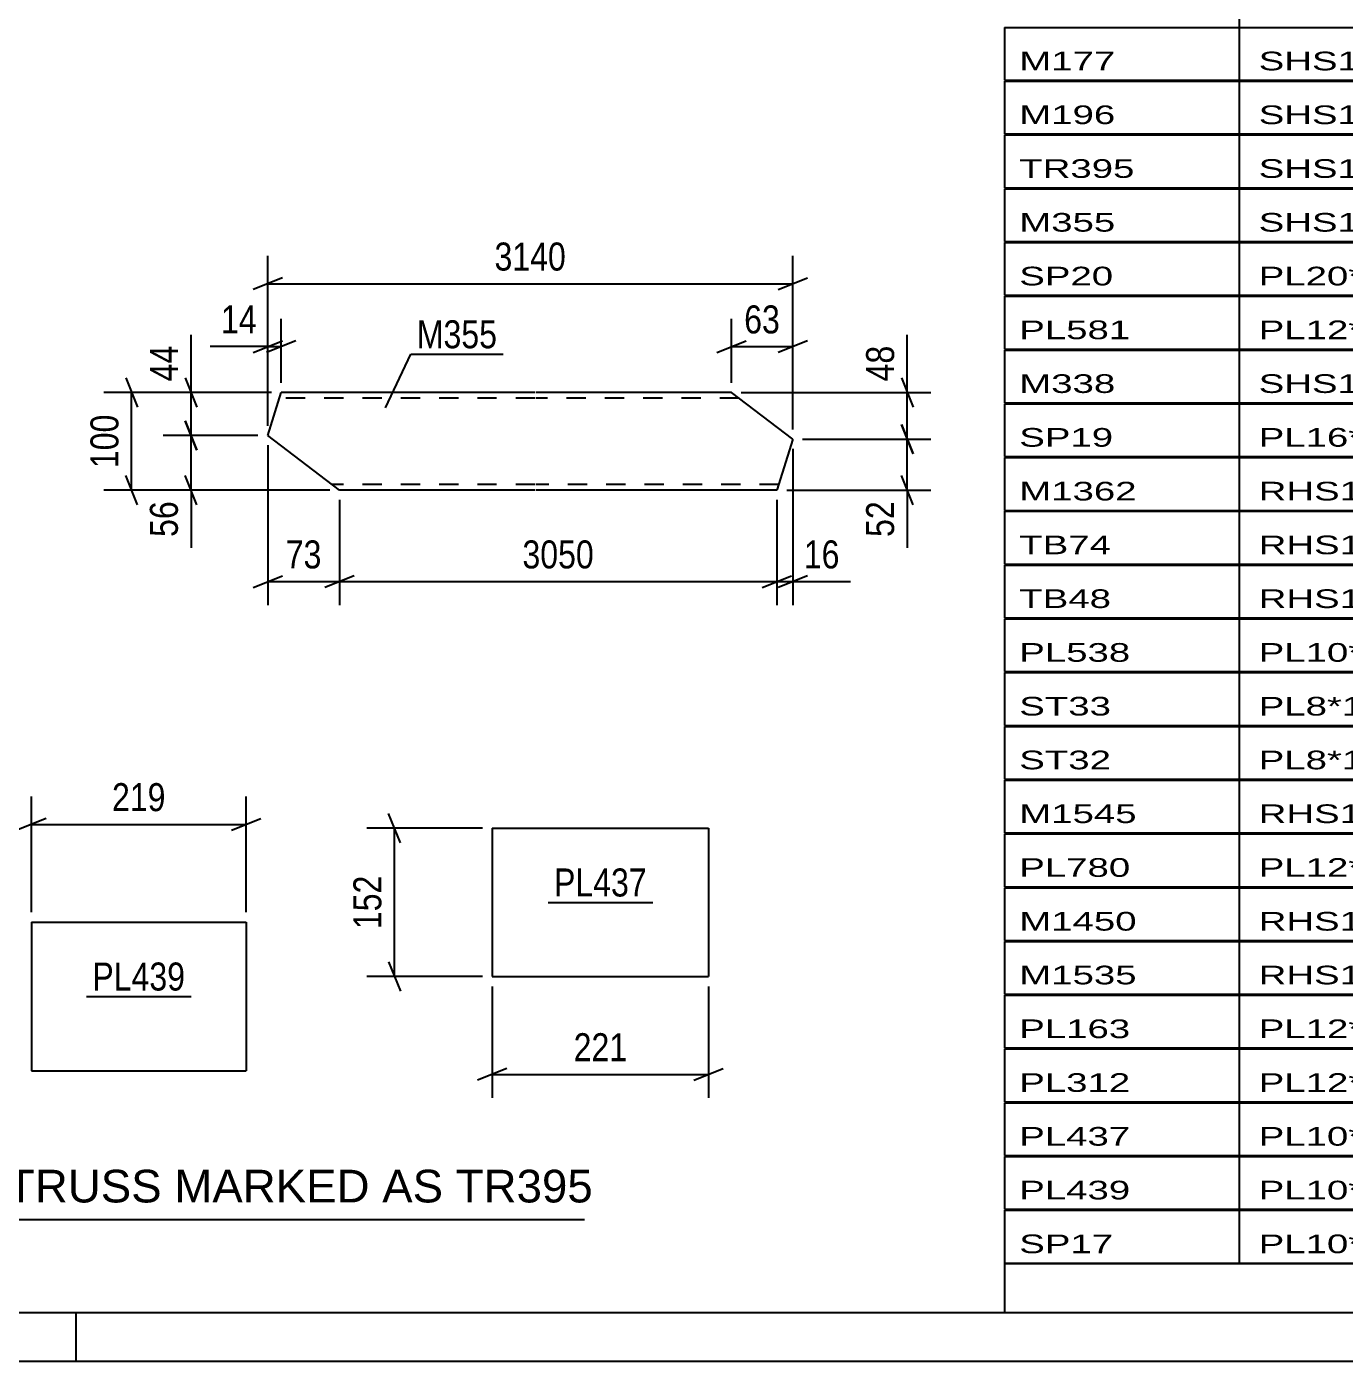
# Model space of a CAD drawing. Header units: millimetres. Extents: x 0 to 841, y 0 to 594.
# Drawn here: x 415.9 to 550.9, y 0 to 136.5 of the extents above; entities that cross this region are included whole.
import ezdxf

# ---------------------------------------------------------------- set-up
doc = ezdxf.new("R2010")
doc.units = ezdxf.units.MM
doc.linetypes.add('DXK_LINE_DOT2', pattern=[3.9198, 1.9599, -1.9599])
doc.styles.add('Arial', font='ARIAL.TTF', dxfattribs={"height": 0.2})
doc.styles.add('Arial Narrow', font='ARIALN.TTF', dxfattribs={"height": 0.2})

# ---------------------------------------------------------------- blocks, each defined once
blk = doc.blocks.new('Unknown-103610369-1133')
at = {"color": 5, "linetype": 'Continuous'}
for p, q in [((5, 5), (836, 5)), ((421, 0), (421, 5)), ((0, 0), (841, 0))]:
    blk.add_line(p, q, dxfattribs=at)
blk = doc.blocks.new('Part-103610369-31560 - 31559')
at = {"color": 2, "linetype": 'Continuous'}
for p, q in [((463.57, 54.55), (463.57, 39.35)), ((463.57, 54.55), (485.71, 54.55)), ((485.71, 54.55), (485.71, 39.35)), ((463.57, 39.35), (485.71, 39.35))]:
    blk.add_line(p, q, dxfattribs=at)
blk = doc.blocks.new('Part-103610369-31552 - 31551')
at = {"color": 2, "linetype": 'Continuous'}
for p, q in [((416.43, 44.93), (416.43, 29.73)), ((416.43, 44.93), (438.38, 44.93)), ((438.38, 44.93), (438.38, 29.73)), ((416.43, 29.73), (438.38, 29.73))]:
    blk.add_line(p, q, dxfattribs=at)
blk = doc.blocks.new('Part-103610369-31503 - 31502')
at = {"color": 2, "linetype": 'Continuous'}
for p, q in [((440.59, 94.71), (441.97, 99.11)), ((467.94, 99.11), (441.97, 99.11)), ((488.04, 99.11), (468.04, 99.11)), ((494.32, 94.33), (488.04, 99.11)), ((447.94, 89.11), (440.59, 94.71)), ((494.32, 94.33), (492.7, 89.11)), ((467.94, 89.11), (447.94, 89.11)), ((492.7, 89.11), (468.04, 89.11))]:
    blk.add_line(p, q, dxfattribs=at)
at = {"color": 7, "linetype": 'DXK_LINE_DOT2'}
for p, q in [((467.94, 98.51), (441.78, 98.51)), ((488.82, 98.51), (468.04, 98.51)), ((467.94, 89.71), (447.15, 89.71)), ((492.88, 89.71), (468.04, 89.71))]:
    blk.add_line(p, q, dxfattribs=at)
blk = doc.blocks.new('StraightDimension-103610369-31940 - 31559')
at = {"color": 7, "linetype": 'Continuous'}
for p, q in [((454.17, 53.05), (452.97, 56.05)), ((462.57, 54.55), (450.72, 54.55)), ((453.57, 39.35), (453.57, 54.55)), ((452.97, 40.85), (454.17, 37.85)), ((462.57, 39.35), (450.72, 39.35))]:
    blk.add_line(p, q, dxfattribs=at)
at = {"color": 0}
blk.add_wipeout([(452.82, 50.29), (448.62, 50.29), (448.62, 43.61), (452.82, 43.61)], dxfattribs=at)
at = {"color": 3, "style": 'Arial Narrow'}
blk.add_text('152', height=2.863, rotation=90.0002, dxfattribs=at).set_placement((452.22, 44.21))
blk = doc.blocks.new('StraightDimension-103610369-31944 - 31559')
at = {"color": 7, "linetype": 'Continuous'}
for p, q in [((463.57, 38.35), (463.57, 26.95)), ((485.71, 38.35), (485.71, 26.95)), ((465.07, 29.95), (462.07, 28.75)), ((463.57, 29.35), (485.71, 29.35)), ((484.21, 28.75), (487.21, 29.95))]:
    blk.add_line(p, q, dxfattribs=at)
at = {"color": 0}
blk.add_wipeout([(477.98, 30.1), (477.98, 34.3), (471.3, 34.3), (471.3, 30.1)], dxfattribs=at)
at = {"color": 3, "style": 'Arial Narrow'}
blk.add_text('221', height=2.863, dxfattribs=at).set_placement((471.9, 30.7))
blk = doc.blocks.new('StraightDimension-103610369-31936 - 31551')
at = {"color": 7, "linetype": 'Continuous'}
for p, q in [((416.43, 45.93), (416.43, 57.78)), ((438.38, 45.93), (438.38, 57.78)), ((417.93, 55.53), (414.93, 54.33)), ((416.43, 54.93), (438.38, 54.93)), ((436.88, 54.33), (439.88, 55.53))]:
    blk.add_line(p, q, dxfattribs=at)
at = {"color": 0}
blk.add_wipeout([(430.75, 55.68), (430.75, 59.88), (424.06, 59.88), (424.06, 55.68)], dxfattribs=at)
at = {"color": 3, "style": 'Arial Narrow'}
blk.add_text('219', height=2.863, dxfattribs=at).set_placement((424.66, 56.28))
blk = doc.blocks.new('StraightDimension-103610369-34223 - 31502')
at = {"color": 7, "linetype": 'Continuous'}
for p, q in [((447.94, 88.11), (447.94, 77.36)), ((492.7, 88.11), (492.7, 77.36)), ((449.44, 80.36), (446.44, 79.16)), ((447.94, 79.76), (492.7, 79.76)), ((491.2, 79.16), (494.2, 80.36))]:
    blk.add_line(p, q, dxfattribs=at)
at = {"color": 0}
blk.add_wipeout([(474.57, 80.51), (474.57, 84.71), (466.06, 84.71), (466.06, 80.51)], dxfattribs=at)
at = {"color": 3, "style": 'Arial Narrow'}
blk.add_text('3050', height=2.863, dxfattribs=at).set_placement((466.66, 81.11))
blk = doc.blocks.new('StraightDimension-103610369-31864 - 31502')
at = {"color": 7, "linetype": 'Continuous'}
for p, q in [((432.75, 99.11), (432.75, 105.02)), ((432.75, 99.11), (432.75, 105.02)), ((432.15, 100.61), (433.35, 97.61)), ((440.97, 99.11), (429.9, 99.11)), ((432.75, 94.71), (432.75, 99.11)), ((433.35, 93.21), (432.15, 96.21)), ((439.59, 94.71), (429.9, 94.71))]:
    blk.add_line(p, q, dxfattribs=at)
at = {"color": 0}
blk.add_wipeout([(432, 104.5), (427.8, 104.5), (427.8, 99.64), (432, 99.64)], dxfattribs=at)
at = {"color": 3, "style": 'Arial Narrow'}
blk.add_text('44', height=2.863, rotation=90.0002, dxfattribs=at).set_placement((431.4, 100.24))
blk = doc.blocks.new('StraightDimension-103610369-31856 - 31502')
at = {"color": 7, "linetype": 'Continuous'}
for p, q in [((506.04, 99.11), (506.04, 105.02)), ((506.04, 99.11), (506.04, 105.02)), ((505.44, 100.61), (506.64, 97.61)), ((489.04, 99.11), (508.44, 99.11)), ((506.04, 94.33), (506.04, 99.11)), ((506.64, 92.83), (505.44, 95.83)), ((495.32, 94.33), (508.44, 94.33))]:
    blk.add_line(p, q, dxfattribs=at)
at = {"color": 0}
blk.add_wipeout([(505.29, 104.5), (501.09, 104.5), (501.09, 99.64), (505.29, 99.64)], dxfattribs=at)
at = {"color": 3, "style": 'Arial Narrow'}
blk.add_text('48', height=2.863, rotation=90.0002, dxfattribs=at).set_placement((504.69, 100.24))
blk = doc.blocks.new('StraightDimension-103610369-31848 - 31502')
at = {"color": 7, "linetype": 'Continuous'}
for p, q in [((488.04, 100.11), (488.04, 106.65)), ((494.32, 95.33), (494.32, 106.65)), ((486.54, 103.2), (489.54, 104.4)), ((488.04, 103.8), (494.32, 103.8)), ((495.82, 104.4), (492.82, 103.2))]:
    blk.add_line(p, q, dxfattribs=at)
at = {"color": 0}
blk.add_wipeout([(493.61, 104.55), (493.61, 108.75), (488.75, 108.75), (488.75, 104.55)], dxfattribs=at)
at = {"color": 3, "style": 'Arial Narrow'}
blk.add_text('63', height=2.863, dxfattribs=at).set_placement((489.35, 105.15))
blk = doc.blocks.new('StraightDimension-103610369-31852 - 31502')
at = {"color": 7, "linetype": 'Continuous'}
for p, q in [((440.59, 95.71), (440.59, 106.65)), ((441.97, 100.11), (441.97, 106.65)), ((440.59, 103.8), (434.69, 103.8)), ((440.59, 103.8), (434.69, 103.8)), ((439.09, 103.2), (442.09, 104.4)), ((443.47, 104.4), (440.47, 103.2)), ((440.59, 103.8), (441.97, 103.8))]:
    blk.add_line(p, q, dxfattribs=at)
at = {"color": 0}
blk.add_wipeout([(440.07, 104.55), (440.07, 108.75), (435.21, 108.75), (435.21, 104.55)], dxfattribs=at)
at = {"color": 3, "style": 'Arial Narrow'}
blk.add_text('14', height=2.863, dxfattribs=at).set_placement((435.81, 105.15))
blk = doc.blocks.new('StraightDimension-103610369-31865 - 31502')
at = {"color": 7, "linetype": 'Continuous'}
for p, q in [((432.15, 96.21), (433.35, 93.21)), ((439.59, 94.71), (429.9, 94.71)), ((432.75, 89.11), (432.75, 94.71)), ((433.35, 87.61), (432.15, 90.61)), ((446.94, 89.11), (429.9, 89.11)), ((432.75, 89.11), (432.75, 83.21)), ((432.75, 89.11), (432.75, 83.21))]:
    blk.add_line(p, q, dxfattribs=at)
at = {"color": 0}
blk.add_wipeout([(432, 88.59), (427.8, 88.59), (427.8, 83.73), (432, 83.73)], dxfattribs=at)
at = {"color": 3, "style": 'Arial Narrow'}
blk.add_text('56', height=2.863, rotation=90.0002, dxfattribs=at).set_placement((431.4, 84.33))
blk = doc.blocks.new('StraightDimension-103610369-31857 - 31502')
at = {"color": 7, "linetype": 'Continuous'}
for p, q in [((505.44, 95.83), (506.64, 92.83)), ((495.32, 94.33), (508.44, 94.33)), ((506.04, 89.11), (506.04, 94.33)), ((506.64, 87.61), (505.44, 90.61)), ((493.7, 89.11), (508.44, 89.11)), ((506.04, 89.11), (506.04, 83.21)), ((506.04, 89.11), (506.04, 83.21))]:
    blk.add_line(p, q, dxfattribs=at)
at = {"color": 0}
blk.add_wipeout([(505.29, 88.59), (501.09, 88.59), (501.09, 83.73), (505.29, 83.73)], dxfattribs=at)
at = {"color": 3, "style": 'Arial Narrow'}
blk.add_text('52', height=2.863, rotation=90.0002, dxfattribs=at).set_placement((504.69, 84.33))
blk = doc.blocks.new('StraightDimension-103610369-31872 - 31502')
at = {"color": 7, "linetype": 'Continuous'}
for p, q in [((440.59, 95.71), (440.59, 113.08)), ((494.32, 95.33), (494.32, 113.08)), ((442.09, 110.83), (439.09, 109.63)), ((492.82, 109.63), (495.82, 110.83)), ((440.59, 110.23), (494.32, 110.23))]:
    blk.add_line(p, q, dxfattribs=at)
at = {"color": 0}
blk.add_wipeout([(471.71, 110.98), (471.71, 115.18), (463.2, 115.18), (463.2, 110.98)], dxfattribs=at)
at = {"color": 3, "style": 'Arial Narrow'}
blk.add_text('3140', height=2.863, dxfattribs=at).set_placement((463.8, 111.58))
blk = doc.blocks.new('StraightDimension-103610369-34194 - 31502')
at = {"color": 7, "linetype": 'Continuous'}
for p, q in [((426.07, 100.61), (427.27, 97.61)), ((440.97, 99.11), (423.82, 99.11)), ((426.67, 89.11), (426.67, 99.11)), ((427.27, 87.61), (426.07, 90.61)), ((446.94, 89.11), (423.82, 89.11))]:
    blk.add_line(p, q, dxfattribs=at)
at = {"color": 0}
blk.add_wipeout([(425.92, 97.46), (421.72, 97.46), (421.72, 90.77), (425.92, 90.77)], dxfattribs=at)
at = {"color": 3, "style": 'Arial Narrow'}
blk.add_text('100', height=2.863, rotation=90.0002, dxfattribs=at).set_placement((425.32, 91.37))
blk = doc.blocks.new('StraightDimension-103610369-34222 - 31502')
at = {"color": 7, "linetype": 'Continuous'}
for p, q in [((494.32, 93.33), (494.32, 77.36)), ((492.7, 88.11), (492.7, 77.36)), ((491.2, 79.16), (494.2, 80.36)), ((492.7, 79.76), (494.32, 79.76)), ((495.82, 80.36), (492.82, 79.16)), ((494.32, 79.76), (500.23, 79.76)), ((494.32, 79.76), (500.23, 79.76))]:
    blk.add_line(p, q, dxfattribs=at)
at = {"color": 0}
blk.add_wipeout([(499.7, 80.51), (499.7, 84.71), (494.85, 84.71), (494.85, 80.51)], dxfattribs=at)
at = {"color": 3, "style": 'Arial Narrow'}
blk.add_text('16', height=2.863, dxfattribs=at).set_placement((495.45, 81.11))
blk = doc.blocks.new('StraightDimension-103610369-34224 - 31502')
at = {"color": 7, "linetype": 'Continuous'}
for p, q in [((440.59, 93.71), (440.59, 77.36)), ((447.94, 88.11), (447.94, 77.36)), ((439.09, 79.16), (442.09, 80.36)), ((440.59, 79.76), (447.94, 79.76)), ((449.44, 80.36), (446.44, 79.16))]:
    blk.add_line(p, q, dxfattribs=at)
at = {"color": 0}
blk.add_wipeout([(446.69, 80.51), (446.69, 84.71), (441.84, 84.71), (441.84, 80.51)], dxfattribs=at)
at = {"color": 3, "style": 'Arial Narrow'}
blk.add_text('73', height=2.863, dxfattribs=at).set_placement((442.44, 81.11))
blk = doc.blocks.new('Mark-103610369-32261 - 31559')
at = {"color": 0}
blk.add_wipeout([(479.39, 47.55), (479.39, 50.55), (469.89, 50.55), (469.89, 47.55)], dxfattribs=at)
blk.add_wipeout([(479.39, 47.55), (479.39, 50.55), (469.89, 50.55), (469.89, 47.55)], dxfattribs=at)
at = {"color": 30, "linetype": 'Continuous'}
blk.add_line((469.29, 46.95), (479.99, 46.95), dxfattribs=at)
at = {"color": 3, "style": 'Arial Narrow'}
blk.add_text('PL437', height=2.863, dxfattribs=at).set_placement((469.89, 47.55))
blk = doc.blocks.new('Unknown-103610369-42520')
at = {"color": 7, "linetype": 'Continuous'}
for p, q in [((540, 142), (540, 136.5)), ((516, 136.45), (516, 131.05)), ((516, 136.45), (676, 136.45)), ((540, 136.5), (540, 131)), ((516, 131.05), (676, 131.05)), ((516, 130.95), (516, 125.55)), ((516, 130.95), (676, 130.95)), ((540, 131), (540, 125.5)), ((516, 125.55), (676, 125.55)), ((516, 125.45), (516, 120.05)), ((516, 125.45), (676, 125.45)), ((540, 125.5), (540, 120)), ((516, 120.05), (676, 120.05)), ((516, 119.95), (516, 114.55)), ((516, 119.95), (676, 119.95)), ((540, 120), (540, 114.5)), ((516, 114.55), (676, 114.55)), ((516, 114.45), (516, 109.05)), ((516, 114.45), (676, 114.45)), ((540, 114.5), (540, 109)), ((516, 109.05), (676, 109.05)), ((516, 108.95), (516, 103.55)), ((516, 108.95), (676, 108.95)), ((540, 109), (540, 103.5)), ((516, 103.55), (676, 103.55)), ((516, 103.45), (516, 98.05)), ((516, 103.45), (676, 103.45)), ((540, 103.5), (540, 98)), ((516, 98.05), (676, 98.05)), ((516, 97.95), (516, 92.55)), ((516, 97.95), (676, 97.95)), ((540, 98), (540, 92.5)), ((516, 92.55), (676, 92.55)), ((516, 92.45), (516, 87.05)), ((516, 92.45), (676, 92.45)), ((540, 92.5), (540, 87)), ((516, 87.05), (676, 87.05)), ((516, 86.95), (516, 81.55)), ((516, 86.95), (676, 86.95)), ((540, 87), (540, 81.5)), ((516, 81.55), (676, 81.55)), ((516, 81.45), (516, 76.05)), ((516, 81.45), (676, 81.45)), ((540, 81.5), (540, 76)), ((516, 76.05), (676, 76.05)), ((516, 75.95), (516, 70.55)), ((516, 75.95), (676, 75.95)), ((540, 76), (540, 70.5)), ((516, 70.55), (676, 70.55)), ((516, 70.45), (516, 65.05)), ((516, 70.45), (676, 70.45)), ((540, 70.5), (540, 65)), ((516, 65.05), (676, 65.05)), ((516, 64.95), (516, 59.55)), ((516, 64.95), (676, 64.95)), ((540, 65), (540, 59.5)), ((516, 59.55), (676, 59.55)), ((516, 59.45), (516, 54.05)), ((516, 59.45), (676, 59.45)), ((540, 59.5), (540, 54)), ((516, 54.05), (676, 54.05)), ((516, 53.95), (516, 48.55)), ((516, 53.95), (676, 53.95)), ((540, 54), (540, 48.5)), ((516, 48.55), (676, 48.55)), ((516, 48.45), (516, 43.05)), ((516, 48.45), (676, 48.45)), ((540, 48.5), (540, 43)), ((516, 43.05), (676, 43.05)), ((516, 42.95), (516, 37.55)), ((516, 42.95), (676, 42.95)), ((540, 43), (540, 37.5)), ((516, 37.55), (676, 37.55)), ((516, 37.45), (516, 32.05)), ((516, 37.45), (676, 37.45)), ((540, 37.5), (540, 32)), ((516, 32.05), (676, 32.05)), ((516, 31.95), (516, 26.55)), ((516, 31.95), (676, 31.95)), ((540, 32), (540, 26.5)), ((516, 26.55), (676, 26.55)), ((516, 26.45), (516, 21.05)), ((516, 26.45), (676, 26.45)), ((540, 26.5), (540, 21)), ((516, 21.05), (676, 21.05)), ((516, 20.95), (516, 15.55)), ((516, 20.95), (676, 20.95)), ((540, 21), (540, 15.5)), ((516, 15.55), (676, 15.55)), ((516, 15.45), (516, 10.05)), ((516, 15.45), (676, 15.45)), ((540, 15.5), (540, 10)), ((516, 10.05), (676, 10.05)), ((516, 10), (676, 10)), ((516, 10), (516, 5)), ((516, 5), (676, 5))]:
    blk.add_line(p, q, dxfattribs=at)
at = {"color": 7, "linetype": 'Continuous', "style": 'Arial Narrow', "width": 1.794707}
for s, height, p in [('M177', 1.909, (517.5, 132.06)), ('SHS100*6', 1.909, (542, 132.06)), ('M196', 1.909, (517.5, 126.56)), ('SHS100*4', 1.909, (542, 126.56)), ('TR395', 1.909, (517.5, 121.06)), ('SHS132*8', 1.909, (542, 121.06)), ('M355', 1.909, (517.5, 115.56)), ('SHS100*6', 1.909, (542, 115.56)), ('SP20', 1.909, (517.5, 110.06)), ('PL20*380', 1.909, (542, 110.06)), ('PL581', 1.909, (517.5, 104.56)), ('PL12*300', 1.909, (542, 104.56)), ('M338', 1.909, (517.5, 99.06)), ('SHS100*4', 1.909, (542, 99.06)), ('SP19', 1.909, (517.5, 93.56)), ('PL16*325', 1.909, (542, 93.56)), ('M1362', 1.909, (517.5, 88.06)), ('RHS100*100*6', 1.9089, (542, 88.06)), ('TB74', 1.909, (517.5, 82.56)), ('RHS150*110*6', 1.9089, (542, 82.56)), ('TB48', 1.909, (517.5, 77.06)), ('RHS150*110*6', 1.9089, (542, 77.06)), ('PL538', 1.909, (517.5, 71.56)), ('PL10*150', 1.909, (542, 71.56)), ('ST33', 1.909, (517.5, 66.06)), ('PL8*100', 1.909, (542, 66.06)), ('ST32', 1.909, (517.5, 60.56)), ('PL8*100', 1.909, (542, 60.56)), ('M1545', 1.909, (517.5, 55.06)), ('RHS100*100*6', 1.9089, (542, 55.06)), ('PL780', 1.909, (517.5, 49.56)), ('PL12*120', 1.909, (542, 49.56)), ('M1450', 1.909, (517.5, 44.06)), ('RHS100*100*6', 1.9089, (542, 44.06)), ('M1535', 1.909, (517.5, 38.56)), ('RHS100*100*6', 1.9089, (542, 38.56)), ('PL163', 1.909, (517.5, 33.06)), ('PL12*167', 1.909, (542, 33.06)), ('PL312', 1.909, (517.5, 27.56)), ('PL12*168', 1.909, (542, 27.56)), ('PL437', 1.909, (517.5, 22.06)), ('PL10*152', 1.909, (542, 22.06)), ('PL439', 1.909, (517.5, 16.56)), ('PL10*152', 1.909, (542, 16.56)), ('SP17', 1.909, (517.5, 11.06)), ('PL10*152', 1.909, (542, 11.06))]:
    blk.add_text(s, height=height, dxfattribs=at).set_placement(p)
blk = doc.blocks.new('Unknown-103610369-42521')
at = {"color": 7, "linetype": 'Continuous'}
blk.add_line((403, 14.5), (473, 14.5), dxfattribs=at)
at = {"color": 7, "style": 'Arial'}
blk.add_text('ONE-TRUSS MARKED AS TR395', height=3.3428, dxfattribs=at).set_placement((402.24, 16.25))
blk = doc.blocks.new('Mark-103610369-32258 - 31551')
at = {"color": 0}
blk.add_wipeout([(432.16, 37.93), (432.16, 40.93), (422.65, 40.93), (422.65, 37.93)], dxfattribs=at)
blk.add_wipeout([(432.16, 37.93), (432.16, 40.93), (422.65, 40.93), (422.65, 37.93)], dxfattribs=at)
at = {"color": 30, "linetype": 'Continuous'}
blk.add_line((422.05, 37.33), (432.76, 37.33), dxfattribs=at)
at = {"color": 3, "style": 'Arial Narrow'}
blk.add_text('PL439', height=2.863, dxfattribs=at).set_placement((422.65, 37.93))
blk = doc.blocks.new('Mark-103610369-32248 - 31502')
at = {"color": 0}
blk.add_wipeout([(464.08, 103.63), (464.08, 106.63), (455.85, 106.63), (455.85, 103.63)], dxfattribs=at)
blk.add_wipeout([(464.08, 103.63), (464.08, 106.63), (455.85, 106.63), (455.85, 103.63)], dxfattribs=at)
at = {"color": 30, "linetype": 'Continuous'}
for p, q in [((452.66, 97.55), (455.25, 103.03)), ((455.25, 103.03), (464.68, 103.03))]:
    blk.add_line(p, q, dxfattribs=at)
at = {"color": 3, "style": 'Arial Narrow'}
blk.add_text('M355', height=2.863, dxfattribs=at).set_placement((455.85, 103.63))

msp = doc.modelspace()

# ---------------------------------------------------------------- block references
for name in ['Unknown-103610369-1133', 'Unknown-103610369-42520', 'Part-103610369-31503 - 31502', 'Part-103610369-31560 - 31559', 'Part-103610369-31552 - 31551', 'Unknown-103610369-42521']:
    msp.add_blockref(name, (0, 0))

# ---------------------------------------------------------------- next in the draw order: block references
for name in ['StraightDimension-103610369-31864 - 31502', 'StraightDimension-103610369-31856 - 31502', 'StraightDimension-103610369-34223 - 31502', 'StraightDimension-103610369-31936 - 31551', 'StraightDimension-103610369-31940 - 31559', 'Mark-103610369-32261 - 31559', 'Mark-103610369-32258 - 31551']:
    msp.add_blockref(name, (0, 0))

# ---------------------------------------------------------------- next in the draw order: block references
for name in ['StraightDimension-103610369-31852 - 31502', 'StraightDimension-103610369-31848 - 31502', 'StraightDimension-103610369-31944 - 31559']:
    msp.add_blockref(name, (0, 0))

# ---------------------------------------------------------------- next in the draw order: block references
for name in ['StraightDimension-103610369-31865 - 31502', 'StraightDimension-103610369-31857 - 31502']:
    msp.add_blockref(name, (0, 0))

# ---------------------------------------------------------------- next in the draw order: block references
for name in ['StraightDimension-103610369-31872 - 31502', 'StraightDimension-103610369-34222 - 31502']:
    msp.add_blockref(name, (0, 0))

# ---------------------------------------------------------------- next in the draw order: block references
for name in ['Mark-103610369-32248 - 31502', 'StraightDimension-103610369-34194 - 31502']:
    msp.add_blockref(name, (0, 0))

# ---------------------------------------------------------------- next in the draw order: block references
msp.add_blockref('StraightDimension-103610369-34224 - 31502', (0, 0))

doc.saveas('drawing.dxf')
